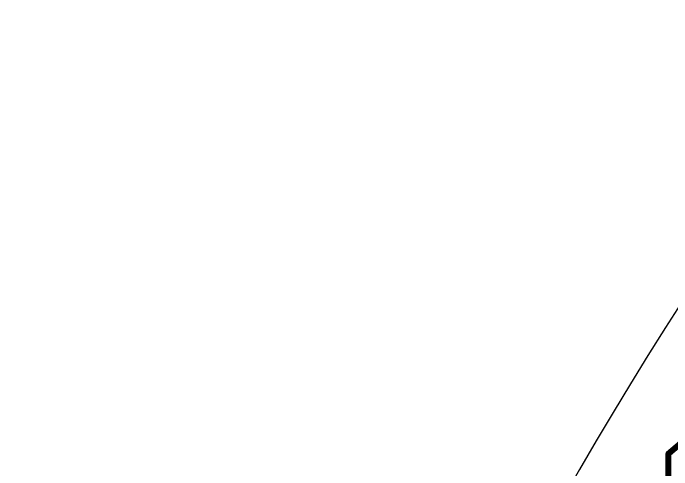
# Model space of a CAD drawing. Extents: x -47 to 149, y 1 to 249.
# Drawn here: x -46.65 to -2.17, y 155.41 to 186.23 of the extents above; entities that cross this region are included whole.
import ezdxf

# ---------------------------------------------------------------- set-up
doc = ezdxf.new("R2010")
doc.units = 0
doc.layers.add('1', color=22, linetype='CONTINUOUS')
doc.layers.add('20', color=7, linetype='CONTINUOUS')

msp = doc.modelspace()

# ---------------------------------------------------------------- linework, layer by layer
at = {"layer": '1', "const_width": 0.4064}
for points in [[(-2.4, 156.5), (10, 167)], [(-2.4, 149.1), (-2.4, 156.5)]]:
    msp.add_lwpolyline(points, dxfattribs=at)
at = {"layer": '1', "const_width": 0.2032}
for points in [[(-2.2984, 156.5, 1), (-2.5016, 156.5)], [(-2.4657, 156.5775, 1), (-2.3343, 156.4225)]]:
    msp.add_lwpolyline(points, format="xyb", dxfattribs=at)
at = {"layer": '20'}
msp.add_arc((236.4723, 13.3419), 283.1243, 123.6957, 182.4174, dxfattribs=at)

doc.saveas('drawing.dxf')
